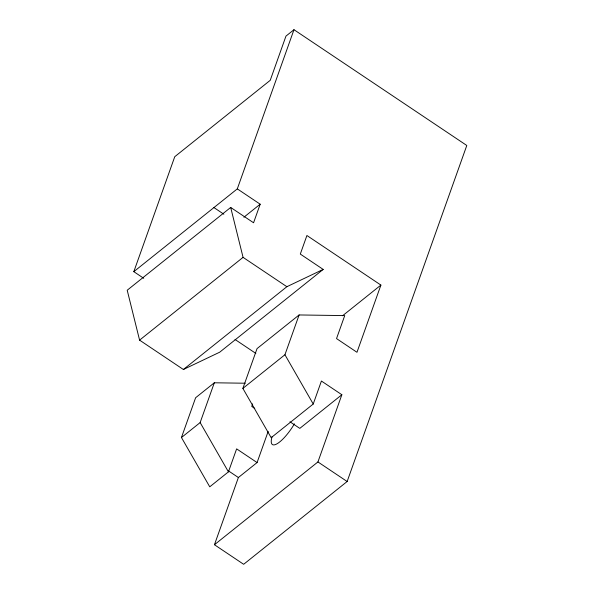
<?xml version="1.0" encoding="UTF-8"?>
<svg xmlns="http://www.w3.org/2000/svg" width="594" height="594" viewBox="0 0 594 594"><rect width="100%" height="100%" fill="white"/><g stroke="black" fill="none" stroke-linecap="round" stroke-linejoin="round"><path stroke-width="0.89" d="M143.733 278.304L133.821 271.666L174.755 156.705L270.225 80.324L285.966 36.108L293.978 29.7L466.795 145.478L347.141 481.511L243.659 564.3L214.449 544.735L238.38 477.524L257.076 462.57L268.176 431.385M133.821 271.666L237.303 188.87L293.978 29.7M237.303 188.87L260.179 204.202L253.571 222.772L230.687 207.44L127.205 290.236L139.583 340.139L183.39 369.498L219.698 352.197L323.181 269.409L300.304 254.076L306.912 235.506L380.903 285.083L356.972 352.287L336.531 338.587L344.72 315.6L299.101 314.954L257.046 348.604L242.872 388.394L271.168 437.681L313.231 404.024L321.413 381.036L341.862 394.735L317.931 461.939L214.449 544.735M257.076 462.57L236.627 448.871L228.438 471.866L209.749 486.82L181.452 437.533L195.619 397.742L214.315 382.788L245.329 383.227M181.452 437.533L200.148 422.579L214.315 382.788M252.65 403.875L251.745 406.43L254.767 408.457M242.872 388.394L284.934 354.744L299.101 314.954M243.896 217.233L260.179 204.202M139.583 340.139L243.065 257.351L230.687 207.44M183.39 369.498L286.872 286.702L323.181 269.409M342.552 315.77L380.903 285.083M341.862 394.735L299.799 428.385L289.954 421.792M213.937 207.566L223.849 214.211M243.065 257.351L286.872 286.702M235.031 339.471L255.843 353.415M317.931 461.939L347.141 481.511M228.534 470.931L238.38 477.524M284.934 354.744L313.231 404.024M200.148 422.579L228.438 471.866M294.409 423.849A24.436 6.913 -56.2 0 1 277.056 443.777A24.436 6.913 -56.2 0 1 272.059 436.724"/></g></svg>
